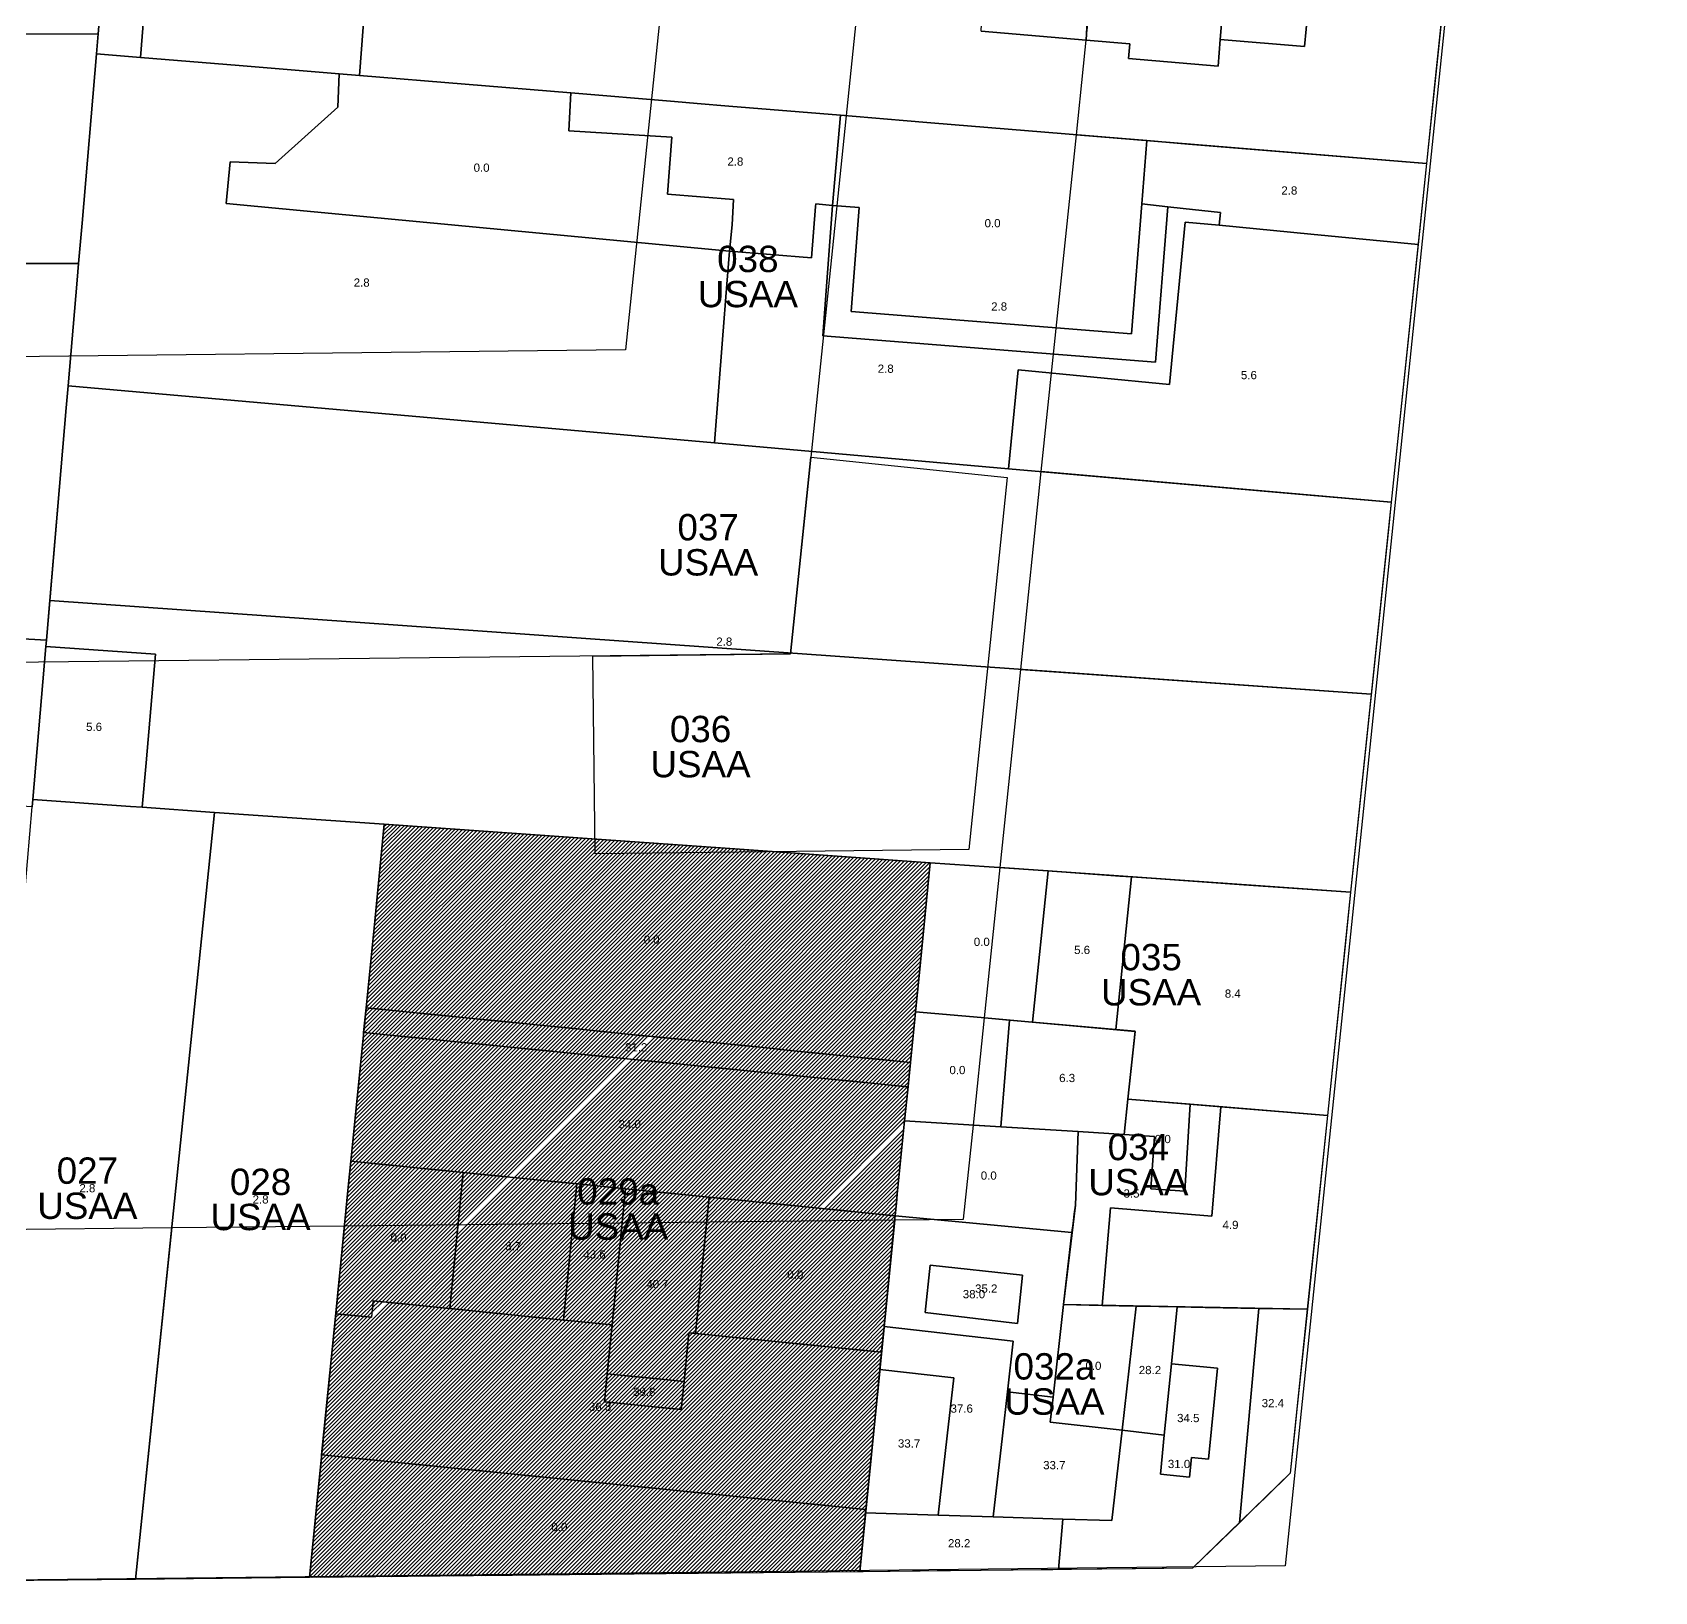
# Model space of a CAD drawing. Header units: metres. Extents: x 6369871 to 6369992, y 6169898 to 6170070.
# Drawn here: x 6369917.8 to 6369991.7, y 6169898.3 to 6169969.3 of the extents above; entities that cross this region are included whole.
import ezdxf
from ezdxf.enums import TextEntityAlignment as Align

# ---------------------------------------------------------------- set-up
doc = ezdxf.new("R2010")
doc.units = ezdxf.units.M
doc.linetypes.add('DASHED', pattern=[10, 5, -5])
for name, color, linetype, true_color in [('banda_minima', 1, 'Continuous', 0xe41a1c), ('ldf', 7, 'Continuous', 0x000000), ('lfi', 141, 'Continuous', 0x3579b1), ('lib', 2, 'Continuous', 0xffd306), ('manzanas', 250, 'Continuous', 0x404040), ('mdr_tejidoconsolidado', 9, 'Continuous', 0xc0c0c0), ('mdr_tejidoparairregular', 8, 'Continuous', 0x808080), ('parcelas', 252, 'Continuous', 0x606060), ('parcelas_etiquetas', 252, 'Continuous', 0x606060), ('tejido', 8, 'Continuous', 0x808080), ('Tronera SI', 141, 'Continuous', 0x3579b1)]:
    doc.layers.add(name, color=color, linetype=linetype, true_color=true_color)
doc.styles.add('ArialBold', font='Arial.ttf')

msp = doc.modelspace()

# ---------------------------------------------------------------- hatches: boundary and pattern name
at = {"layer": 'mdr_tejidoconsolidado'}
h = msp.add_hatch(dxfattribs=at)
h.set_pattern_fill('SOLID')
h.paths.add_polyline_path([(6369931.023, 6169904.527), (6369931.023, 6169904.529), (6369931.037, 6169904.677), (6369931.662, 6169910.946), (6369931.662, 6169910.948), (6369931.663, 6169910.947), (6369933.252, 6169910.787), (6369933.257, 6169910.787), (6369933.262, 6169910.787), (6369933.267, 6169910.788), (6369933.271, 6169910.789), (6369933.276, 6169910.791), (6369933.28, 6169910.793), (6369933.285, 6169910.796), (6369933.289, 6169910.798), (6369933.292, 6169910.802), (6369933.295, 6169910.805), (6369933.298, 6169910.809), (6369933.301, 6169910.814), (6369933.303, 6169910.818), (6369933.305, 6169910.823), (6369933.306, 6169910.827), (6369933.307, 6169910.832), (6369933.376, 6169911.527), (6369933.376, 6169911.529), (6369933.377, 6169911.529), (6369936.809, 6169911.183), (6369936.814, 6169911.183), (6369936.819, 6169911.183), (6369936.824, 6169911.184), (6369936.828, 6169911.185), (6369936.833, 6169911.187), (6369936.837, 6169911.189), (6369936.842, 6169911.191), (6369936.846, 6169911.194), (6369936.849, 6169911.197), (6369936.853, 6169911.201), (6369936.855, 6169911.205), (6369936.858, 6169911.209), (6369936.86, 6169911.214), (6369936.862, 6169911.218), (6369936.863, 6169911.223), (6369936.864, 6169911.228), (6369937.469, 6169917.33), (6369937.469, 6169917.335), (6369937.469, 6169917.34), (6369937.468, 6169917.345), (6369937.467, 6169917.349), (6369937.466, 6169917.354), (6369937.463, 6169917.358), (6369937.461, 6169917.363), (6369937.458, 6169917.366), (6369937.455, 6169917.37), (6369937.451, 6169917.373), (6369937.447, 6169917.376), (6369937.443, 6169917.379), (6369937.439, 6169917.381), (6369937.434, 6169917.383), (6369937.429, 6169917.384), (6369937.424, 6169917.385), (6369932.353, 6169917.894), (6369932.352, 6169917.895), (6369932.352, 6169917.896), (6369932.923, 6169923.637), (6369932.934, 6169923.75), (6369933.047, 6169924.88), (6369933.047, 6169924.881), (6369933.048, 6169924.881), (6369936.247, 6169924.559), (6369939.123, 6169924.27), (6369942.217, 6169923.958), (6369945.104, 6169923.668), (6369948.726, 6169923.305), (6369951.593, 6169923.017), (6369952.081, 6169922.968), (6369954.957, 6169922.679), (6369957.845, 6169922.389), (6369957.846, 6169922.388), (6369957.846, 6169922.387), (6369957.735, 6169921.278), (6369957.722, 6169921.144), (6369957.581, 6169919.728), (6369957.25, 6169916.395), (6369957.25, 6169916.395), (6369957.209, 6169915.977), (6369957.167, 6169915.56), (6369957.167, 6169915.559), (6369957.151, 6169915.4), (6369957.151, 6169915.399), (6369957.15, 6169915.399), (6369948.722, 6169916.249), (6369948.717, 6169916.249), (6369948.712, 6169916.249), (6369948.707, 6169916.248), (6369948.702, 6169916.247), (6369948.698, 6169916.245), (6369948.693, 6169916.243), (6369948.689, 6169916.24), (6369948.685, 6169916.238), (6369948.681, 6169916.234), (6369948.678, 6169916.231), (6369948.675, 6169916.227), (6369948.673, 6169916.222), (6369948.671, 6169916.218), (6369948.669, 6169916.213), (6369948.668, 6169916.209), (6369948.667, 6169916.204), (6369948.061, 6169910.102), (6369948.06, 6169910.097), (6369948.061, 6169910.092), (6369948.061, 6169910.087), (6369948.062, 6169910.082), (6369948.064, 6169910.078), (6369948.066, 6169910.073), (6369948.069, 6169910.069), (6369948.072, 6169910.065), (6369948.075, 6169910.061), (6369948.079, 6169910.058), (6369948.083, 6169910.055), (6369948.087, 6169910.053), (6369948.091, 6169910.051), (6369948.096, 6169910.049), (6369948.101, 6169910.048), (6369948.105, 6169910.047), (6369956.534, 6169909.2), (6369956.535, 6169909.2), (6369956.535, 6169909.198), (6369956.456, 6169908.406), (6369956.223, 6169906.067), (6369955.922, 6169903.044), (6369955.836, 6169902.183), (6369955.836, 6169902.183), (6369955.822, 6169902.035), (6369955.822, 6169902.034), (6369955.82, 6169902.034), (6369931.024, 6169904.527), (6369931.023, 6169904.527)])
at = {"layer": 'mdr_tejidoparairregular'}
h = msp.add_hatch(dxfattribs=at)
h.set_pattern_fill('SOLID')
h.paths.add_polyline_path([(6369933.047, 6169924.881), (6369933.047, 6169924.882), (6369933.439, 6169928.822), (6369933.878, 6169933.232), (6369933.878, 6169933.233), (6369933.879, 6169933.233), (6369943.982, 6169932.524), (6369950.067, 6169932.096), (6369958.75, 6169931.486), (6369958.751, 6169931.485), (6369958.751, 6169931.484), (6369958.238, 6169926.33), (6369958.075, 6169924.697), (6369958.026, 6169924.2), (6369957.846, 6169922.39), (6369957.846, 6169922.389), (6369957.845, 6169922.389), (6369954.957, 6169922.679), (6369952.081, 6169922.968), (6369951.593, 6169923.017), (6369948.726, 6169923.305), (6369945.104, 6169923.668), (6369942.217, 6169923.959), (6369939.123, 6169924.27), (6369936.247, 6169924.559), (6369933.048, 6169924.881), (6369933.047, 6169924.881)])
h = msp.add_hatch(dxfattribs=at)
h.set_pattern_fill('SOLID')
h.paths.add_polyline_path([(6369931.662, 6169910.947), (6369931.662, 6169910.949), (6369932.234, 6169916.708), (6369932.352, 6169917.893), (6369932.352, 6169917.894), (6369932.353, 6169917.894), (6369937.473, 6169917.38), (6369937.474, 6169917.38), (6369937.474, 6169917.378), (6369936.859, 6169911.179), (6369936.859, 6169911.178), (6369936.858, 6169911.178), (6369933.425, 6169911.523), (6369933.42, 6169911.524), (6369933.416, 6169911.523), (6369933.411, 6169911.523), (6369933.406, 6169911.521), (6369933.401, 6169911.52), (6369933.397, 6169911.518), (6369933.393, 6169911.515), (6369933.389, 6169911.512), (6369933.385, 6169911.509), (6369933.382, 6169911.505), (6369933.379, 6169911.501), (6369933.376, 6169911.497), (6369933.374, 6169911.493), (6369933.373, 6169911.488), (6369933.371, 6169911.483), (6369933.371, 6169911.479), (6369933.301, 6169910.783), (6369933.301, 6169910.782), (6369933.3, 6169910.782), (6369931.663, 6169910.947), (6369931.662, 6169910.947)])
h = msp.add_hatch(dxfattribs=at)
h.set_pattern_fill('SOLID')
h.paths.add_polyline_path([(6369948.056, 6169910.052), (6369948.056, 6169910.053), (6369948.672, 6169916.252), (6369948.672, 6169916.254), (6369948.673, 6169916.254), (6369957.15, 6169915.399), (6369957.151, 6169915.399), (6369957.151, 6169915.398), (6369957.128, 6169915.174), (6369957.128, 6169915.174), (6369956.65, 6169910.361), (6369956.535, 6169909.201), (6369956.534, 6169909.2), (6369956.533, 6169909.2), (6369948.057, 6169910.052), (6369948.056, 6169910.052)])
h = msp.add_hatch(dxfattribs=at)
h.set_pattern_fill('SOLID')
h.paths.add_polyline_path([(6369930.466, 6169898.931), (6369930.466, 6169898.933), (6369931.008, 6169904.378), (6369931.022, 6169904.526), (6369931.022, 6169904.527), (6369931.024, 6169904.527), (6369955.82, 6169902.034), (6369955.821, 6169902.034), (6369955.821, 6169902.033), (6369955.806, 6169901.885), (6369955.757, 6169901.388), (6369955.757, 6169901.388), (6369955.539, 6169899.199), (6369955.539, 6169899.198), (6369955.538, 6169899.198), (6369949.447, 6169899.134), (6369945.953, 6169899.096), (6369939.721, 6169899.03), (6369936.152, 6169898.992), (6369930.468, 6169898.931), (6369930.466, 6169898.931)])

# ---------------------------------------------------------------- linework, layer by layer
at = {"layer": 'banda_minima', "color": 1, "linetype": 'DASHED', "ltscale": 5}
for points in [[(6369966.924, 6169979.226), (6369980.004, 6169978.138), (6369982.882, 6169977.988), (6369981.357, 6169963.318), (6369965.407, 6169964.635), (6369966.924, 6169979.226)], [(6369979.751, 6169947.897), (6369963.81, 6169949.297), (6369965.407, 6169964.635), (6369981.357, 6169963.318), (6369979.751, 6169947.897)], [(6369962.873, 6169940.286), (6369963.81, 6169949.297), (6369979.751, 6169947.897), (6369978.841, 6169939.152), (6369962.873, 6169940.286)], [(6369978.841, 6169939.152), (6369977.904, 6169930.139), (6369961.934, 6169931.262), (6369962.873, 6169940.286), (6369978.841, 6169939.152)], [(6369968.089, 6169923.805), (6369961.223, 6169924.417), (6369961.934, 6169931.262), (6369977.904, 6169930.139), (6369976.847, 6169919.971), (6369967.755, 6169920.723), (6369968.089, 6169923.805)], [(6369961.223, 6169924.417), (6369968.089, 6169923.805), (6369967.755, 6169920.723), (6369976.847, 6169919.971), (6369975.929, 6169911.146), (6369964.827, 6169911.358), (6369965.363, 6169915.889), (6369965.488, 6169919.239), (6369960.715, 6169919.534), (6369961.223, 6169924.417)], [(6369955.539, 6169899.198), (6369957.132, 6169915.215), (6369960.27, 6169915.248), (6369960.716, 6169919.534), (6369965.488, 6169919.239), (6369965.363, 6169915.889), (6369964.827, 6169911.358), (6369975.929, 6169911.146), (6369975.153, 6169903.685), (6369970.705, 6169899.359), (6369955.539, 6169899.198)], [(6369914.814, 6169898.764), (6369916.184, 6169914.78), (6369924.193, 6169914.865), (6369922.542, 6169898.846), (6369914.814, 6169898.764)], [(6369924.193, 6169914.865), (6369932.059, 6169914.949), (6369930.466, 6169898.931), (6369922.542, 6169898.846), (6369924.193, 6169914.865)], [(6369955.539, 6169899.198), (6369930.466, 6169898.931), (6369932.059, 6169914.949), (6369957.132, 6169915.216), (6369955.539, 6169899.198)]]:
    msp.add_lwpolyline(points, dxfattribs=at)
at = {"layer": 'ldf'}
for points in [[(6369920.766, 6169968.322), (6369920.844, 6169969.232), (6369921.142, 6169972.715), (6369921.237, 6169973.818), (6369921.349, 6169975.127), (6369921.639, 6169978.532), (6369921.685, 6169979.059), (6369922.018, 6169982.959)], [(6369920.844, 6169969.232), (6369920.766, 6169968.322), (6369920.107, 6169960.609), (6369919.949, 6169958.775)], [(6369919.472, 6169953.193), (6369919.884, 6169958.005), (6369919.949, 6169958.775), (6369920.107, 6169960.609), (6369920.766, 6169968.322)], [(6369905.203, 6169958.748), (6369909.346, 6169958.755), (6369910.356, 6169958.757), (6369914.443, 6169958.765), (6369915.546, 6169958.767), (6369919.949, 6169958.775)], [(6369918.636, 6169943.429), (6369919.388, 6169952.201), (6369919.472, 6169953.193)], [(6369917.86, 6169934.359), (6369918.457, 6169941.335), (6369918.481, 6169941.612), (6369918.636, 6169943.429)], [(6369917.86, 6169934.359), (6369922.306, 6169934.046), (6369922.849, 6169934.008), (6369926.142, 6169933.776)], [(6369926.142, 6169933.776), (6369933.878, 6169933.233)], [(6369933.878, 6169933.233), (6369943.982, 6169932.524), (6369950.067, 6169932.096), (6369958.751, 6169931.485)]]:
    msp.add_lwpolyline(points, dxfattribs=at)
at = {"layer": 'lfi'}
msp.add_lwpolyline([(6369905.924, 6170026.399), (6369960.799, 6170022.316), (6369952.382, 6169940.995), (6369900.291, 6169940.412), (6369905.924, 6170026.399)], dxfattribs=at)
at = {"layer": 'lib'}
msp.add_lwpolyline([(6369913.899, 6170011.776), (6369950.483, 6170009.054), (6369944.871, 6169954.84), (6369910.144, 6169954.452), (6369913.899, 6170011.776)], dxfattribs=at)
at = {"layer": 'manzanas'}
msp.add_lwpolyline([(6369882, 6170070.267), (6369991.749, 6170062.101), (6369974.916, 6169899.46), (6369870.732, 6169898.294), (6369882, 6170070.267)], dxfattribs=at)
at = {"layer": 'parcelas'}
for points in [[(6369921.142, 6169972.715), (6369920.844, 6169969.232), (6369916.246, 6169969.212), (6369911.335, 6169969.192), (6369900.261, 6169969.145), (6369899.873, 6169969.144), (6369898.871, 6169969.14), (6369893.988, 6169969.119), (6369889.608, 6169969.101), (6369884.777, 6169969.081), (6369875.295, 6169969.041), (6369876.131, 6169981.763)], [(6369982.487, 6169974.186), (6369981.731, 6169966.913), (6369981.357, 6169963.318), (6369970.521, 6169964.213), (6369968.616, 6169964.371), (6369967.5, 6169964.463), (6369958.775, 6169965.183), (6369957.513, 6169965.287), (6369954.658, 6169965.523), (6369949.574, 6169965.943), (6369948.128, 6169966.062), (6369947.103, 6169966.147), (6369942.382, 6169966.537), (6369932.743, 6169967.333), (6369931.818, 6169967.409), (6369927.263, 6169967.785), (6369922.775, 6169968.156), (6369920.766, 6169968.322)], [(6369920.766, 6169968.322), (6369920.844, 6169969.232), (6369921.142, 6169972.715)], [(6369916.246, 6169969.212), (6369920.844, 6169969.232), (6369920.766, 6169968.322), (6369920.107, 6169960.609), (6369919.949, 6169958.775), (6369915.546, 6169958.767)], [(6369980.974, 6169959.639), (6369979.751, 6169947.897), (6369975.178, 6169948.299), (6369962.322, 6169949.428), (6369948.916, 6169950.606), (6369919.472, 6169953.193), (6369919.884, 6169958.005), (6369919.949, 6169958.775), (6369920.107, 6169960.609), (6369920.766, 6169968.322), (6369922.775, 6169968.156), (6369927.263, 6169967.785), (6369931.818, 6169967.409), (6369932.743, 6169967.333), (6369942.382, 6169966.537), (6369947.103, 6169966.147), (6369948.128, 6169966.062), (6369949.574, 6169965.943), (6369954.658, 6169965.523), (6369957.513, 6169965.287), (6369958.775, 6169965.183), (6369967.5, 6169964.463), (6369968.616, 6169964.371), (6369970.521, 6169964.213), (6369981.357, 6169963.318), (6369980.974, 6169959.639)], [(6369915.546, 6169958.767), (6369919.949, 6169958.775), (6369919.884, 6169958.005), (6369919.472, 6169953.193), (6369919.388, 6169952.201), (6369918.636, 6169943.429), (6369918.481, 6169941.612), (6369918.457, 6169941.335), (6369917.86, 6169934.359), (6369917.832, 6169934.035)], [(6369978.841, 6169939.152), (6369918.636, 6169943.429), (6369919.388, 6169952.201), (6369919.472, 6169953.193), (6369948.916, 6169950.606), (6369962.322, 6169949.428), (6369975.178, 6169948.299), (6369979.751, 6169947.897), (6369979.637, 6169946.803), (6369978.841, 6169939.152)], [(6369918.636, 6169943.429), (6369978.841, 6169939.152), (6369978.006, 6169931.125), (6369977.904, 6169930.139), (6369976.806, 6169930.216), (6369973.043, 6169930.48), (6369968.815, 6169930.778), (6369967.921, 6169930.841), (6369967.387, 6169930.878), (6369964.127, 6169931.107), (6369958.751, 6169931.485), (6369950.067, 6169932.096), (6369943.982, 6169932.524), (6369933.878, 6169933.233), (6369926.142, 6169933.776), (6369922.849, 6169934.008), (6369922.306, 6169934.046), (6369917.86, 6169934.359), (6369918.457, 6169941.335), (6369918.481, 6169941.612), (6369918.636, 6169943.429)], [(6369914.814, 6169898.764), (6369915.087, 6169901.955), (6369915.305, 6169904.504), (6369916.232, 6169915.34), (6369916.25, 6169915.548), (6369917, 6169924.314), (6369917.309, 6169927.923), (6369917.377, 6169928.718), (6369917.406, 6169929.05), (6369917.832, 6169934.035), (6369917.86, 6169934.359), (6369922.306, 6169934.046), (6369922.849, 6169934.008), (6369926.142, 6169933.776), (6369925.23, 6169924.923), (6369924.423, 6169917.096), (6369922.542, 6169898.846), (6369914.814, 6169898.764)], [(6369922.542, 6169898.846), (6369924.423, 6169917.096), (6369925.23, 6169924.923), (6369926.142, 6169933.776), (6369933.878, 6169933.233), (6369933.439, 6169928.822), (6369933.047, 6169924.881), (6369932.923, 6169923.637), (6369932.352, 6169917.894), (6369932.234, 6169916.708), (6369931.661, 6169910.947), (6369931.037, 6169904.676), (6369931.022, 6169904.527), (6369931.008, 6169904.378), (6369930.466, 6169898.931), (6369922.542, 6169898.846)], [(6369955.539, 6169899.198), (6369949.447, 6169899.133), (6369945.953, 6169899.096), (6369939.721, 6169899.029), (6369936.152, 6169898.992), (6369930.466, 6169898.931), (6369931.008, 6169904.378), (6369931.022, 6169904.527), (6369931.037, 6169904.676), (6369931.661, 6169910.947), (6369932.234, 6169916.708), (6369932.352, 6169917.894), (6369932.923, 6169923.637), (6369933.047, 6169924.881), (6369933.439, 6169928.822), (6369933.878, 6169933.233), (6369943.982, 6169932.524), (6369950.067, 6169932.096), (6369958.751, 6169931.485), (6369958.238, 6169926.329), (6369958.075, 6169924.697), (6369958.026, 6169924.2), (6369957.846, 6169922.389), (6369957.722, 6169921.144), (6369957.581, 6169919.728), (6369957.25, 6169916.395), (6369957.209, 6169915.977), (6369957.167, 6169915.56), (6369957.151, 6169915.399), (6369957.128, 6169915.174), (6369956.601, 6169909.868), (6369956.535, 6169909.199), (6369956.446, 6169908.315), (6369956.223, 6169906.067), (6369955.922, 6169903.044), (6369955.836, 6169902.183), (6369955.821, 6169902.034), (6369955.806, 6169901.885), (6369955.757, 6169901.388), (6369955.539, 6169899.198)], [(6369967.198, 6169923.885), (6369963.411, 6169924.222), (6369962.367, 6169924.315), (6369961.064, 6169924.431), (6369958.075, 6169924.697), (6369958.238, 6169926.329), (6369958.751, 6169931.485), (6369964.127, 6169931.107), (6369967.387, 6169930.878), (6369967.921, 6169930.841), (6369968.815, 6169930.778), (6369973.043, 6169930.48), (6369976.806, 6169930.216), (6369977.904, 6169930.139), (6369977.666, 6169927.849), (6369977.106, 6169922.459), (6369976.847, 6169919.971), (6369975.75, 6169920.062), (6369971.897, 6169920.381), (6369970.595, 6169920.488), (6369967.755, 6169920.723), (6369968.089, 6169923.805), (6369967.198, 6169923.885)], [(6369957.581, 6169919.728), (6369957.722, 6169921.144), (6369957.846, 6169922.389), (6369958.026, 6169924.2), (6369958.075, 6169924.697), (6369961.064, 6169924.431), (6369962.367, 6169924.315), (6369963.411, 6169924.222), (6369967.198, 6169923.885), (6369968.089, 6169923.805), (6369967.755, 6169920.723), (6369970.595, 6169920.488), (6369971.897, 6169920.381), (6369975.75, 6169920.062), (6369976.847, 6169919.971), (6369975.929, 6169911.146), (6369973.817, 6169911.187), (6369971.278, 6169911.235), (6369970.164, 6169911.257), (6369969.164, 6169911.275), (6369968.164, 6169911.295), (6369967.404, 6169911.309), (6369964.827, 6169911.358), (6369965.157, 6169914.263), (6369965.204, 6169914.64), (6369965.257, 6169915.057), (6369965.31, 6169915.474), (6369965.363, 6169915.889), (6369965.488, 6169919.239), (6369961.963, 6169919.457), (6369957.581, 6169919.728)], [(6369955.539, 6169899.198), (6369955.757, 6169901.388), (6369955.806, 6169901.885), (6369955.821, 6169902.034), (6369955.836, 6169902.183), (6369955.922, 6169903.044), (6369956.223, 6169906.067), (6369956.446, 6169908.315), (6369956.535, 6169909.199), (6369956.601, 6169909.868), (6369957.128, 6169915.174), (6369957.151, 6169915.399), (6369957.167, 6169915.56), (6369957.209, 6169915.977), (6369957.25, 6169916.395), (6369957.581, 6169919.728), (6369961.963, 6169919.457), (6369965.488, 6169919.239), (6369965.363, 6169915.889), (6369965.31, 6169915.474), (6369965.257, 6169915.057), (6369965.204, 6169914.64), (6369965.157, 6169914.263), (6369964.827, 6169911.358), (6369967.404, 6169911.309), (6369968.164, 6169911.295), (6369969.164, 6169911.275), (6369970.164, 6169911.257), (6369971.278, 6169911.235), (6369973.817, 6169911.187), (6369975.929, 6169911.146), (6369975.441, 6169906.454), (6369975.361, 6169905.675), (6369975.153, 6169903.685), (6369974.035, 6169902.597), (6369973.415, 6169901.995), (6369972.832, 6169901.427), (6369970.705, 6169899.359), (6369968.1, 6169899.331), (6369964.6, 6169899.293), (6369964.334, 6169899.29), (6369963.986, 6169899.287), (6369961.073, 6169899.256), (6369959.061, 6169899.235), (6369955.697, 6169899.199), (6369955.539, 6169899.198)]]:
    msp.add_lwpolyline(points, dxfattribs=at)
at = {"layer": 'tejido'}
for points in [[(6369921.142, 6169972.715), (6369920.844, 6169969.232), (6369916.246, 6169969.212), (6369911.335, 6169969.192), (6369900.261, 6169969.145), (6369899.873, 6169969.144), (6369898.871, 6169969.14), (6369893.988, 6169969.119), (6369889.608, 6169969.101), (6369884.777, 6169969.081), (6369875.295, 6169969.041), (6369876.131, 6169981.764)], [(6369935.971, 6169973.829), (6369935.901, 6169972.61), (6369935.838, 6169971.513), (6369933.08, 6169971.748), (6369932.743, 6169967.333), (6369931.818, 6169967.409), (6369927.263, 6169967.785), (6369922.775, 6169968.156), (6369923.112, 6169972.565), (6369923.174, 6169973.38), (6369924.955, 6169973.247), (6369926.601, 6169973.123), (6369930.65, 6169972.818), (6369930.773, 6169974.273), (6369935.971, 6169973.829)], [(6369982.487, 6169974.186), (6369981.731, 6169966.913), (6369981.357, 6169963.318), (6369970.522, 6169964.213), (6369968.616, 6169964.371), (6369967.5, 6169964.463), (6369958.775, 6169965.183), (6369957.513, 6169965.287), (6369954.659, 6169965.523), (6369949.574, 6169965.943), (6369948.128, 6169966.062), (6369947.103, 6169966.148), (6369942.382, 6169966.537), (6369932.743, 6169967.333), (6369933.081, 6169971.748)], [(6369923.112, 6169972.565), (6369922.775, 6169968.156), (6369920.766, 6169968.322), (6369920.844, 6169969.232), (6369921.142, 6169972.715), (6369923.112, 6169972.565)], [(6369961.064, 6169969.354), (6369965.85, 6169968.946), (6369967.838, 6169968.776), (6369967.78, 6169968.108), (6369971.861, 6169967.754), (6369971.966, 6169968.979), (6369975.802, 6169968.651), (6369976.103, 6169971.827)], [(6369965.97, 6169971.272), (6369965.85, 6169968.946), (6369961.064, 6169969.354), (6369961.183, 6169971.68), (6369965.97, 6169971.272)], [(6369976.103, 6169971.827), (6369975.802, 6169968.651), (6369971.966, 6169968.979), (6369972.117, 6169970.749)], [(6369971.966, 6169968.979), (6369971.861, 6169967.754), (6369967.78, 6169968.108), (6369967.837, 6169968.776), (6369965.85, 6169968.946), (6369965.97, 6169971.272), (6369968.041, 6169971.096), (6369972.117, 6169970.749), (6369971.966, 6169968.979)], [(6369916.246, 6169969.212), (6369920.844, 6169969.232), (6369920.766, 6169968.322), (6369920.107, 6169960.609), (6369919.949, 6169958.775), (6369915.546, 6169958.767)], [(6369922.775, 6169968.156), (6369927.263, 6169967.785), (6369931.818, 6169967.409), (6369931.761, 6169965.892), (6369928.904, 6169963.323), (6369926.85, 6169963.396), (6369926.669, 6169961.497), (6369949.609, 6169959.332), (6369949.489, 6169957.836), (6369949.287, 6169955.303), (6369948.916, 6169950.606), (6369919.472, 6169953.193), (6369919.884, 6169958.005), (6369919.949, 6169958.775), (6369920.107, 6169960.609), (6369920.766, 6169968.322), (6369922.775, 6169968.156)], [(6369932.743, 6169967.333), (6369942.382, 6169966.537), (6369942.277, 6169964.807), (6369946.976, 6169964.525), (6369946.773, 6169961.928), (6369949.791, 6169961.692), (6369949.722, 6169960.527), (6369949.609, 6169959.332), (6369926.669, 6169961.497), (6369926.85, 6169963.396), (6369928.904, 6169963.323), (6369931.761, 6169965.892), (6369931.818, 6169967.409), (6369932.743, 6169967.333)], [(6369954.658, 6169965.523), (6369954.303, 6169961.42), (6369953.536, 6169961.482), (6369953.527, 6169961.366), (6369953.341, 6169959.036), (6369949.609, 6169959.332), (6369949.722, 6169960.527), (6369949.791, 6169961.692), (6369946.773, 6169961.928), (6369946.976, 6169964.525), (6369942.277, 6169964.807), (6369942.382, 6169966.537), (6369947.103, 6169966.147), (6369948.128, 6169966.062), (6369949.574, 6169965.943), (6369954.658, 6169965.523)], [(6369968.616, 6169964.371), (6369968.386, 6169961.488), (6369967.912, 6169955.563), (6369955.14, 6169956.581), (6369955.519, 6169961.325), (6369954.303, 6169961.42), (6369954.658, 6169965.523), (6369957.513, 6169965.287), (6369958.775, 6169965.183), (6369967.5, 6169964.463), (6369968.616, 6169964.371)], [(6369981.357, 6169963.318), (6369980.974, 6169959.639), (6369976.096, 6169960.109), (6369971.912, 6169960.512), (6369971.977, 6169961.097), (6369970.27, 6169961.282), (6369969.581, 6169961.357), (6369968.386, 6169961.488), (6369968.616, 6169964.371), (6369970.521, 6169964.213), (6369981.357, 6169963.318)], [(6369954.303, 6169961.42), (6369953.849, 6169955.481), (6369969.013, 6169954.271), (6369969.581, 6169961.357), (6369970.27, 6169961.282), (6369971.977, 6169961.097), (6369971.912, 6169960.512), (6369970.359, 6169960.66), (6369969.65, 6169953.267), (6369962.754, 6169953.931), (6369962.322, 6169949.428), (6369948.916, 6169950.606), (6369949.287, 6169955.303), (6369949.489, 6169957.836), (6369949.609, 6169959.332), (6369953.341, 6169959.036), (6369953.527, 6169961.366), (6369953.536, 6169961.482), (6369954.303, 6169961.42)], [(6369968.386, 6169961.488), (6369969.581, 6169961.357), (6369969.013, 6169954.271), (6369953.849, 6169955.481), (6369954.303, 6169961.42), (6369955.519, 6169961.325), (6369955.14, 6169956.581), (6369967.912, 6169955.563), (6369968.386, 6169961.488)], [(6369971.912, 6169960.512), (6369976.096, 6169960.109), (6369980.974, 6169959.639), (6369979.751, 6169947.897), (6369975.178, 6169948.299), (6369962.322, 6169949.428), (6369962.754, 6169953.931), (6369969.65, 6169953.267), (6369970.359, 6169960.66), (6369971.912, 6169960.512)], [(6369910.356, 6169958.758), (6369914.443, 6169958.765), (6369915.546, 6169958.767), (6369919.949, 6169958.775), (6369919.884, 6169958.005), (6369919.472, 6169953.193), (6369919.388, 6169952.201), (6369918.481, 6169941.612), (6369908.017, 6169942.212), (6369908.104, 6169943.514), (6369904.931, 6169943.813), (6369905.001, 6169944.632), (6369905.185, 6169946.803), (6369904.19, 6169946.896), (6369904.233, 6169947.395), (6369904.575, 6169951.408), (6369904.751, 6169953.449), (6369905.203, 6169958.748), (6369909.346, 6169958.755), (6369910.356, 6169958.758)], [(6369948.916, 6169950.606), (6369962.322, 6169949.428), (6369975.178, 6169948.299), (6369979.751, 6169947.897), (6369979.637, 6169946.803), (6369978.006, 6169931.125), (6369977.904, 6169930.139), (6369976.806, 6169930.216), (6369973.043, 6169930.48), (6369968.815, 6169930.778), (6369967.921, 6169930.841), (6369967.387, 6169930.878), (6369964.127, 6169931.107), (6369958.751, 6169931.485), (6369950.067, 6169932.096), (6369943.982, 6169932.524), (6369933.878, 6169933.233), (6369926.142, 6169933.776), (6369922.849, 6169934.008), (6369923.022, 6169936.026), (6369923.446, 6169940.985), (6369918.457, 6169941.335), (6369918.481, 6169941.612), (6369919.388, 6169952.201), (6369919.472, 6169953.193), (6369948.916, 6169950.606)], [(6369918.481, 6169941.612), (6369918.457, 6169941.335), (6369917.86, 6169934.359), (6369917.832, 6169934.035), (6369914.835, 6169934.207), (6369907.509, 6169934.628), (6369907.636, 6169936.526), (6369908.017, 6169942.212), (6369918.481, 6169941.612)], [(6369922.849, 6169934.008), (6369922.306, 6169934.046), (6369917.86, 6169934.359), (6369918.457, 6169941.335), (6369923.446, 6169940.985), (6369923.022, 6169936.026), (6369922.849, 6169934.008)], [(6369922.849, 6169934.008), (6369926.142, 6169933.776), (6369925.23, 6169924.923), (6369924.423, 6169917.096), (6369922.542, 6169898.846), (6369914.814, 6169898.764), (6369915.087, 6169901.955), (6369915.298, 6169904.423), (6369915.305, 6169904.504), (6369916.232, 6169915.34), (6369916.25, 6169915.548), (6369917, 6169924.314), (6369917.309, 6169927.923), (6369917.377, 6169928.718), (6369917.406, 6169929.05), (6369917.832, 6169934.035), (6369917.86, 6169934.359), (6369922.306, 6169934.046), (6369922.849, 6169934.008)], [(6369933.878, 6169933.233), (6369933.439, 6169928.822), (6369933.047, 6169924.881), (6369932.923, 6169923.637), (6369932.352, 6169917.894), (6369932.234, 6169916.708), (6369931.662, 6169910.947), (6369931.037, 6169904.676), (6369931.022, 6169904.527), (6369931.008, 6169904.378), (6369930.466, 6169898.931), (6369922.542, 6169898.846), (6369924.423, 6169917.096), (6369925.23, 6169924.923), (6369926.142, 6169933.776), (6369933.878, 6169933.233)], [(6369958.026, 6169924.2), (6369957.846, 6169922.389), (6369954.957, 6169922.679), (6369952.081, 6169922.968), (6369951.593, 6169923.017), (6369948.726, 6169923.305), (6369945.104, 6169923.668), (6369942.217, 6169923.959), (6369939.123, 6169924.27), (6369936.247, 6169924.559), (6369933.047, 6169924.881), (6369933.439, 6169928.822), (6369933.878, 6169933.233), (6369943.982, 6169932.524), (6369950.067, 6169932.096), (6369958.751, 6169931.485), (6369958.238, 6169926.33), (6369958.075, 6169924.697), (6369958.026, 6169924.2)], [(6369964.127, 6169931.107), (6369963.411, 6169924.222), (6369962.367, 6169924.315), (6369961.064, 6169924.431), (6369958.075, 6169924.697), (6369958.238, 6169926.329), (6369958.751, 6169931.485), (6369964.127, 6169931.107)], [(6369967.921, 6169930.841), (6369967.198, 6169923.885), (6369963.411, 6169924.222), (6369964.127, 6169931.107), (6369967.387, 6169930.878), (6369967.921, 6169930.841)], [(6369977.904, 6169930.139), (6369977.666, 6169927.849), (6369977.106, 6169922.459), (6369976.847, 6169919.971), (6369975.75, 6169920.062), (6369971.988, 6169920.373), (6369970.595, 6169920.488), (6369967.755, 6169920.723), (6369968.09, 6169923.806), (6369967.198, 6169923.885), (6369967.922, 6169930.841), (6369968.815, 6169930.778), (6369973.043, 6169930.48), (6369976.806, 6169930.216), (6369977.904, 6169930.139)], [(6369957.735, 6169921.278), (6369932.934, 6169923.75), (6369933.047, 6169924.881), (6369936.247, 6169924.559), (6369939.123, 6169924.27), (6369942.217, 6169923.958), (6369945.104, 6169923.668), (6369948.726, 6169923.305), (6369951.593, 6169923.017), (6369952.081, 6169922.968), (6369954.957, 6169922.679), (6369957.846, 6169922.389), (6369957.735, 6169921.278)], [(6369962.367, 6169924.315), (6369961.963, 6169919.457), (6369957.581, 6169919.728), (6369957.722, 6169921.144), (6369957.846, 6169922.389), (6369958.026, 6169924.2), (6369958.075, 6169924.697), (6369961.064, 6169924.431), (6369962.367, 6169924.315)], [(6369963.411, 6169924.222), (6369967.198, 6169923.885), (6369968.09, 6169923.805), (6369967.755, 6169920.723), (6369967.579, 6169919.11), (6369965.488, 6169919.239), (6369961.963, 6169919.457), (6369962.367, 6169924.315), (6369963.411, 6169924.222)], [(6369957.735, 6169921.278), (6369957.722, 6169921.144), (6369957.581, 6169919.728), (6369957.25, 6169916.395), (6369957.209, 6169915.977), (6369957.167, 6169915.56), (6369957.151, 6169915.399), (6369948.672, 6169916.254), (6369944.87, 6169916.635), (6369942.702, 6169916.853), (6369942.652, 6169916.859), (6369937.474, 6169917.38), (6369932.352, 6169917.895), (6369932.923, 6169923.637), (6369932.934, 6169923.75), (6369957.735, 6169921.278)], [(6369970.595, 6169920.488), (6369970.345, 6169916.52), (6369968.803, 6169916.631), (6369968.964, 6169919.023), (6369967.579, 6169919.11), (6369967.755, 6169920.723), (6369970.595, 6169920.488)], [(6369971.988, 6169920.373), (6369971.577, 6169915.381), (6369966.955, 6169915.761), (6369966.59, 6169911.325), (6369964.827, 6169911.359), (6369965.157, 6169914.263), (6369965.205, 6169914.64), (6369965.258, 6169915.057), (6369965.31, 6169915.474), (6369965.363, 6169915.89), (6369965.488, 6169919.239), (6369967.58, 6169919.11), (6369968.964, 6169919.023), (6369968.803, 6169916.631), (6369970.345, 6169916.52), (6369970.595, 6169920.488), (6369971.988, 6169920.373)], [(6369966.59, 6169911.325), (6369966.955, 6169915.761), (6369971.577, 6169915.381), (6369971.988, 6169920.373), (6369975.75, 6169920.062), (6369976.847, 6169919.971), (6369975.93, 6169911.146), (6369973.717, 6169911.188), (6369971.278, 6169911.235), (6369969.993, 6169911.26), (6369969.165, 6169911.275), (6369968.134, 6169911.295), (6369966.59, 6169911.325)], [(6369965.204, 6169914.64), (6369957.151, 6169915.399), (6369957.167, 6169915.559), (6369957.209, 6169915.977), (6369957.25, 6169916.395), (6369957.581, 6169919.728), (6369961.963, 6169919.457), (6369965.488, 6169919.239), (6369965.363, 6169915.889), (6369965.31, 6169915.474), (6369965.257, 6169915.057), (6369965.204, 6169914.64)], [(6369937.474, 6169917.38), (6369936.859, 6169911.178), (6369933.376, 6169911.528), (6369933.301, 6169910.782), (6369931.661, 6169910.947), (6369932.234, 6169916.708), (6369932.352, 6169917.895), (6369937.474, 6169917.38)], [(6369942.652, 6169916.859), (6369942.036, 6169910.658), (6369936.859, 6169911.178), (6369937.474, 6169917.38), (6369942.652, 6169916.859)], [(6369944.87, 6169916.635), (6369944.254, 6169910.435), (6369942.086, 6169910.652), (6369942.036, 6169910.658), (6369942.652, 6169916.859), (6369942.702, 6169916.853), (6369944.87, 6169916.635)], [(6369947.536, 6169907.853), (6369944.032, 6169908.201), (6369944.254, 6169910.435), (6369944.87, 6169916.635), (6369948.672, 6169916.254), (6369948.056, 6169910.052), (6369947.757, 6169910.082), (6369947.536, 6169907.853)], [(6369957.151, 6169915.399), (6369957.128, 6169915.174), (6369956.65, 6169910.361), (6369956.534, 6169909.199), (6369948.056, 6169910.052), (6369948.672, 6169916.254), (6369957.151, 6169915.399)], [(6369965.157, 6169914.263), (6369964.827, 6169911.358), (6369964.349, 6169907.148), (6369962.266, 6169907.385), (6369962.528, 6169909.693), (6369956.65, 6169910.361), (6369957.128, 6169915.174), (6369957.151, 6169915.399), (6369965.204, 6169914.64), (6369965.157, 6169914.263)], [(6369962.948, 6169912.695), (6369962.732, 6169910.498), (6369958.516, 6169911), (6369958.746, 6169913.158), (6369962.948, 6169912.695)], [(6369962.948, 6169912.695), (6369958.746, 6169913.158), (6369958.516, 6169911), (6369962.732, 6169910.498), (6369962.948, 6169912.695)], [(6369936.859, 6169911.178), (6369942.036, 6169910.658), (6369942.086, 6169910.653), (6369944.254, 6169910.435), (6369944.032, 6169908.201), (6369943.906, 6169906.926), (6369947.409, 6169906.578), (6369947.536, 6169907.853), (6369947.757, 6169910.082), (6369948.056, 6169910.052), (6369956.535, 6169909.2), (6369956.456, 6169908.406), (6369956.223, 6169906.067), (6369955.922, 6169903.044), (6369955.836, 6169902.183), (6369955.822, 6169902.034), (6369931.023, 6169904.527), (6369931.037, 6169904.677), (6369931.662, 6169910.948), (6369933.302, 6169910.782), (6369933.376, 6169911.529), (6369936.859, 6169911.178)], [(6369968.134, 6169911.295), (6369967.492, 6169905.636), (6369964.219, 6169906.007), (6369964.349, 6169907.148), (6369964.827, 6169911.358), (6369966.59, 6169911.325), (6369968.134, 6169911.295)], [(6369973.717, 6169911.189), (6369972.833, 6169901.427), (6369970.705, 6169899.359), (6369968.1, 6169899.331), (6369964.6, 6169899.293), (6369964.783, 6169901.595), (6369967.024, 6169901.524), (6369967.492, 6169905.636), (6369969.414, 6169905.417), (6369969.237, 6169903.633), (6369970.564, 6169903.502), (6369970.653, 6169904.392), (6369971.426, 6169904.315), (6369971.837, 6169908.461), (6369969.736, 6169908.669), (6369969.993, 6169911.26), (6369971.278, 6169911.235), (6369973.717, 6169911.189)], [(6369969.993, 6169911.26), (6369969.736, 6169908.669), (6369969.414, 6169905.417), (6369967.492, 6169905.636), (6369968.134, 6169911.295), (6369969.164, 6169911.275), (6369969.993, 6169911.26)], [(6369972.833, 6169901.427), (6369973.717, 6169911.188), (6369975.93, 6169911.146), (6369975.441, 6169906.454), (6369975.361, 6169905.675), (6369975.153, 6169903.685), (6369974.035, 6169902.597), (6369973.415, 6169901.995), (6369972.833, 6169901.427)], [(6369962.039, 6169905.391), (6369961.62, 6169901.697), (6369959.11, 6169901.778), (6369959.52, 6169905.387), (6369959.819, 6169908.023), (6369956.456, 6169908.406), (6369956.534, 6169909.199), (6369956.65, 6169910.361), (6369962.528, 6169909.693), (6369962.266, 6169907.385), (6369962.039, 6169905.391)], [(6369947.536, 6169907.853), (6369947.409, 6169906.578), (6369943.905, 6169906.926), (6369944.032, 6169908.201), (6369947.536, 6169907.853)], [(6369959.11, 6169901.778), (6369955.807, 6169901.884), (6369955.821, 6169902.034), (6369955.836, 6169902.183), (6369955.922, 6169903.044), (6369956.223, 6169906.067), (6369956.456, 6169908.406), (6369959.819, 6169908.023), (6369959.52, 6169905.388), (6369959.11, 6169901.778)], [(6369969.414, 6169905.417), (6369969.736, 6169908.669), (6369971.837, 6169908.461), (6369971.426, 6169904.315), (6369970.652, 6169904.392), (6369970.564, 6169903.502), (6369969.237, 6169903.633), (6369969.414, 6169905.417)], [(6369961.62, 6169901.697), (6369962.039, 6169905.391), (6369962.266, 6169907.385), (6369964.349, 6169907.148), (6369964.219, 6169906.007), (6369967.492, 6169905.636), (6369967.024, 6169901.523), (6369964.783, 6169901.596), (6369961.62, 6169901.697)], [(6369955.757, 6169901.388), (6369955.539, 6169899.198), (6369949.447, 6169899.134), (6369945.953, 6169899.096), (6369939.721, 6169899.03), (6369936.152, 6169898.992), (6369930.466, 6169898.931), (6369931.008, 6169904.378), (6369931.022, 6169904.527), (6369955.821, 6169902.034), (6369955.806, 6169901.885), (6369955.757, 6169901.388)], [(6369964.783, 6169901.596), (6369964.6, 6169899.293), (6369964.334, 6169899.29), (6369963.986, 6169899.287), (6369961.073, 6169899.256), (6369959.061, 6169899.235), (6369955.697, 6169899.199), (6369955.539, 6169899.198), (6369955.757, 6169901.388), (6369955.806, 6169901.884), (6369959.11, 6169901.778), (6369961.62, 6169901.697), (6369964.783, 6169901.596)]]:
    msp.add_lwpolyline(points, dxfattribs=at)
at = {"layer": 'Tronera SI'}
msp.add_lwpolyline([(6369952.382, 6169940.995), (6369953.309, 6169949.948), (6369962.261, 6169949.021), (6369960.508, 6169932.086), (6369943.484, 6169931.895), (6369943.383, 6169940.895), (6369952.382, 6169940.995)], dxfattribs=at)

# ---------------------------------------------------------------- texts
at = {"layer": 'parcelas_etiquetas', "color": 252, "style": 'ArialBold'}
for s, p in [('038', (6369950.441, 6169958.98)), ('USAA', (6369950.441, 6169957.38)), ('037', (6369948.63, 6169946.763)), ('USAA', (6369948.63, 6169945.163)), ('036', (6369948.285, 6169937.573)), ('USAA', (6369948.285, 6169935.973)), ('035', (6369968.813, 6169927.184)), ('USAA', (6369968.813, 6169925.584)), ('034', (6369968.232, 6169918.537)), ('027', (6369920.348, 6169917.462)), ('028', (6369928.24, 6169916.951)), ('029a', (6369944.533, 6169916.516)), ('USAA', (6369968.232, 6169916.937)), ('USAA', (6369920.348, 6169915.862)), ('USAA', (6369928.24, 6169915.351)), ('USAA', (6369944.533, 6169914.916)), ('032a', (6369964.409, 6169908.548)), ('USAA', (6369964.409, 6169906.948))]:
    msp.add_text(s, height=1.2, dxfattribs=at).set_placement(p, align=Align.MIDDLE_CENTER)
at = {"layer": 'tejido', "color": 8, "style": 'ArialBold'}
for s, p in [('2.8', (6369949.871, 6169963.414)), ('0.0', (6369938.31, 6169963.136)), ('2.8', (6369975.109, 6169962.097)), ('0.0', (6369961.59, 6169960.608)), ('2.8', (6369932.846, 6169957.902)), ('2.8', (6369961.889, 6169956.813)), ('2.8', (6369956.72, 6169953.981)), ('5.6', (6369973.267, 6169953.689)), ('2.8', (6369949.367, 6169941.551)), ('5.6', (6369920.653, 6169937.672)), ('0.0', (6369946.057, 6169927.982)), ('0.0', (6369961.098, 6169927.881)), ('5.6', (6369965.668, 6169927.513)), ('8.4', (6369972.534, 6169925.523)), ('31.2', (6369945.353, 6169923.078)), ('0.0', (6369959.987, 6169922.042)), ('6.3', (6369964.986, 6169921.681)), ('34.0', (6369945.051, 6169919.58)), ('0.0', (6369969.345, 6169918.901)), ('2.8', (6369920.348, 6169916.662)), ('0.0', (6369961.415, 6169917.237)), ('2.8', (6369928.24, 6169916.151)), ('3.5', (6369967.92, 6169916.421)), ('4.9', (6369972.43, 6169914.989)), ('0.0', (6369934.528, 6169914.414)), ('8.7', (6369939.755, 6169914.018)), ('43.6', (6369943.453, 6169913.646)), ('40.7', (6369946.321, 6169912.298)), ('0.0', (6369952.603, 6169912.726)), ('38.0', (6369960.742, 6169911.837)), ('35.2', (6369961.3, 6169912.091)), ('0.0', (6369966.183, 6169908.573)), ('28.2', (6369968.761, 6169908.381)), ('39.8', (6369945.72, 6169907.39)), ('36.8', (6369943.709, 6169906.708)), ('37.6', (6369960.184, 6169906.627)), ('32.4', (6369974.36, 6169906.874)), ('34.5', (6369970.505, 6169906.196)), ('33.7', (6369957.787, 6169905.038)), ('31.0', (6369970.086, 6169904.104)), ('33.7', (6369964.404, 6169904.05)), ('0.0', (6369941.852, 6169901.233)), ('28.2', (6369960.066, 6169900.493))]:
    msp.add_text(s, height=0.375, dxfattribs=at).set_placement(p, align=Align.MIDDLE_CENTER)

doc.saveas('drawing.dxf')
